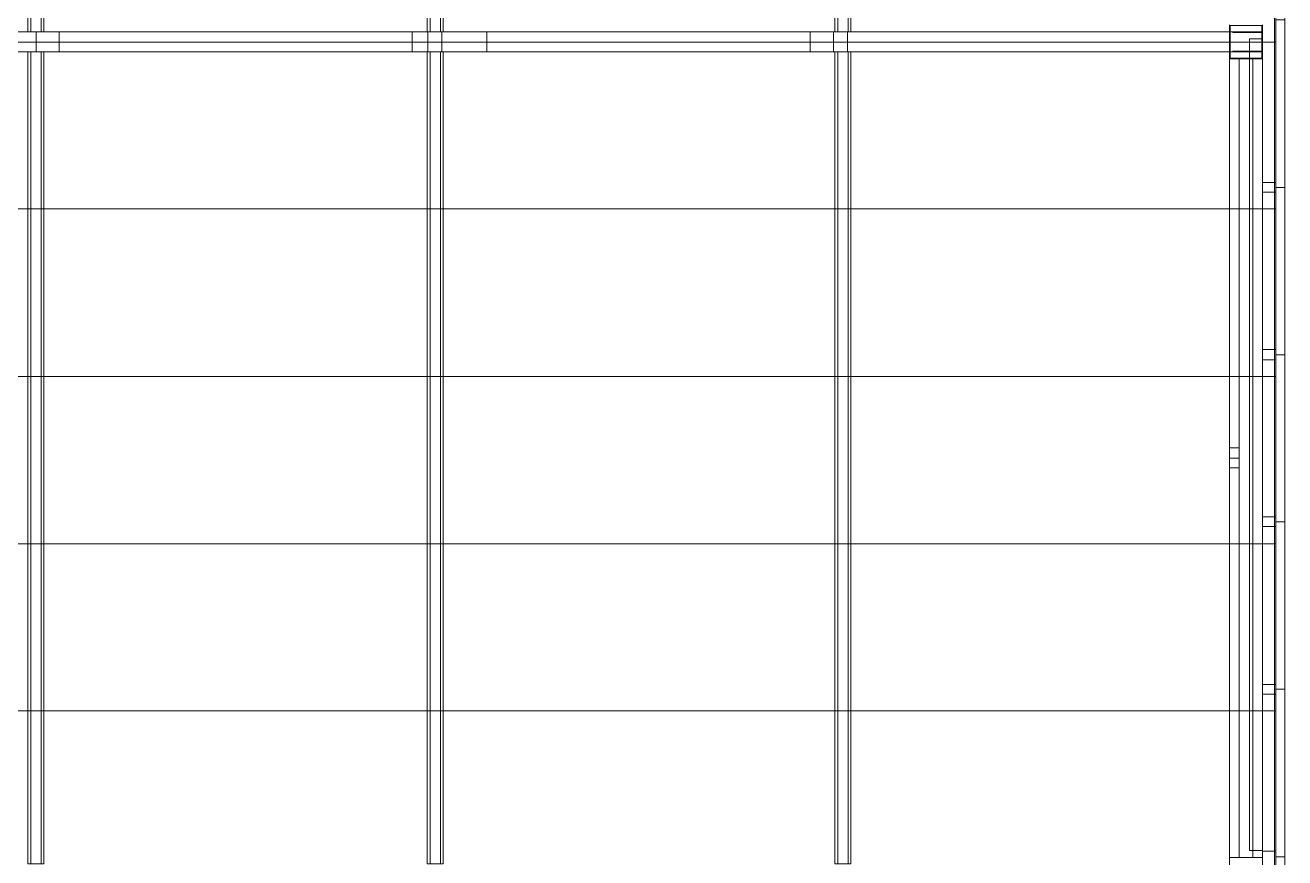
# Model space of a CAD drawing. Header units: centimetres. Extents: x 2816 to 28192, y 2553 to 18332.
# Drawn here: x 14902 to 16814, y 9200 to 10464 of the extents above; entities that cross this region are included whole.
import ezdxf

# ---------------------------------------------------------------- set-up
doc = ezdxf.new("R2010")
doc.units = ezdxf.units.CM
for name, color, linetype in [('PDF_Kaprijatat', 7, 'Continuous'), ('PDF_Kuotimi prerjeve', 7, 'Continuous'), ('PDF_Paneli', 30, 'Continuous'), ('PDF_Shtyllat e Paneleve', 7, 'Continuous'), ('PDF_Themeli', 7, 'Continuous'), ('PDF_Trajet', 7, 'Continuous')]:
    doc.layers.add(name, color=color, linetype=linetype)
doc.layers.add('PDF_Panel Kulmii', color=7, linetype='Continuous', true_color=0xfafafa)
doc.layers.add('PDF_Shtyllat', color=7, linetype='Continuous', true_color=0xfafafa)

msp = doc.modelspace()

# ---------------------------------------------------------------- linework, layer by layer
at = {"layer": 'PDF_Kaprijatat', "lineweight": 0}
for points in [[(14909.9, 11686.9), (14905.7, 11686.9), (14905.7, 10454), (14909.9, 10454), (14909.9, 11686.9)], [(14909.9, 10454), (14929.9, 10454), (14929.9, 11686.9)], [(14929.9, 10454), (14925.7, 10454), (14925.7, 11686.9)], [(15516.4, 11686.9), (15512.2, 11686.9), (15512.2, 10454), (15516.4, 10454), (15516.4, 11686.9)], [(15516.4, 10454), (15536.4, 10454), (15536.4, 11686.9)], [(15536.4, 10454), (15532.2, 10454), (15532.2, 11686.9)], [(16135.5, 11686.9), (16131.3, 11686.9), (16131.3, 10454), (16135.5, 10454), (16135.5, 11686.9)], [(16135.5, 10454), (16155.4, 10454), (16155.4, 11686.9)], [(16155.4, 10454), (16151.2, 10454), (16151.2, 11686.9)], [(11803, 10454), (14291.9, 10454), (16780.8, 10454), (11803, 10454)], [(14925.7, 10454), (14905.7, 10454)], [(14905.7, 10454), (14905.7, 10454)], [(14909.9, 10454), (14909.9, 10454)], [(14918.3, 10454), (14918.3, 10454)], [(15489.1, 10454), (14918.3, 10454), (14918.3, 10423.5), (14918.3, 10454)], [(14918.3, 10454), (15489.1, 10454)], [(14918.3, 10454), (14918.3, 10454)], [(14925.7, 10454), (14925.7, 10454)], [(14929.9, 10454), (14929.9, 10454)], [(14953, 10454), (15513.2, 10454)], [(14953, 10423.5), (14953, 10454)], [(15513.2, 10454), (14953, 10454)], [(14953, 10454), (14953, 10454)], [(15489.1, 10423.5), (15489.1, 10454)], [(15489.1, 10454), (15489.1, 10454)], [(15532.2, 10454), (15512.2, 10454)], [(15512.2, 10454), (15512.2, 10454)], [(15513.2, 10454), (15513.2, 10423.5)], [(15513.2, 10454), (15513.2, 10423.5)], [(15513.2, 10454), (15513.2, 10454)], [(15513.2, 10454), (15513.2, 10454)], [(15516.4, 10454), (15516.4, 10454)], [(15532.2, 10454), (15532.2, 10454)], [(15534.3, 10423.5), (15534.3, 10454)], [(16093.4, 10423.5), (15534.3, 10423.5), (15534.3, 10454), (16093.4, 10454)], [(15534.3, 10454), (16093.4, 10454)], [(15534.3, 10454), (15534.3, 10454)], [(15534.3, 10454), (15534.3, 10454)], [(15536.4, 10454), (15536.4, 10454)], [(16129.2, 10454), (15602.6, 10454)], [(15602.6, 10454), (15602.6, 10423.5)], [(15602.6, 10454), (16129.2, 10454)], [(15602.6, 10454), (15602.6, 10454)], [(16093.4, 10454), (16093.4, 10423.5)], [(16093.4, 10454), (16093.4, 10454)], [(16129.2, 10423.5), (16129.2, 10454), (16129.2, 10423.5)], [(16129.2, 10454), (16129.2, 10454)], [(16129.2, 10454), (16129.2, 10454)], [(16129.2, 10454), (16129.2, 10454)], [(16151.2, 10454), (16131.3, 10454)], [(16131.3, 10454), (16131.3, 10454)], [(16135.5, 10454), (16135.5, 10454)], [(16150.2, 10454), (16150.2, 10423.5)], [(16150.2, 10454), (16150.2, 10423.5)], [(16150.2, 10454), (16735.6, 10454), (16150.2, 10454)], [(16150.2, 10454), (16150.2, 10454)], [(16150.2, 10454), (16150.2, 10454)], [(16151.2, 10454), (16151.2, 10454)], [(16155.4, 10454), (16155.4, 10454)], [(16735.6, 10454), (16735.6, 10453), (16780.8, 10453), (16780.8, 10424.6), (16735.6, 10424.6), (16735.6, 10423.5)], [(16735.6, 10454), (16735.6, 10453), (16780.8, 10453)], [(16735.6, 10454), (16735.6, 10454)], [(16735.6, 10454), (16735.6, 10454)], [(16735.6, 10453), (16735.6, 10453)], [(16735.6, 10453), (16735.6, 10453)], [(16780.8, 10423.5), (16780.8, 10454)], [(16780.8, 10454), (16780.8, 10423.5)], [(16780.8, 10454), (16780.8, 10454)], [(16780.8, 10454), (16780.8, 10454)], [(16780.8, 10453), (16780.8, 10453)], [(16760.9, 10443.5), (16780.8, 10443.5)], [(16760.9, 10443.5), (16760.9, 9210.6), (16780.8, 9210.6)], [(16780.8, 10443.5), (16760.9, 10443.5), (16760.9, 9210.6)], [(16760.9, 10443.5), (16760.9, 10443.5)], [(16760.9, 10443.5), (16760.9, 10443.5)], [(16780.8, 9210.6), (16780.8, 10443.5), (16780.8, 9210.6)], [(16780.8, 10443.5), (16780.8, 10443.5)], [(16780.8, 10443.5), (16780.8, 10443.5)], [(16780.8, 10423.5), (14291.9, 10423.5), (11803, 10423.5), (16780.8, 10423.5)], [(14925.7, 10423.5), (14905.7, 10423.5)], [(14905.7, 9190.6), (14909.9, 9190.6), (14909.9, 10423.5), (14905.7, 10423.5), (14905.7, 9190.6)], [(14905.7, 10423.5), (14905.7, 10423.5)], [(14909.9, 9190.6), (14929.9, 9190.6), (14929.9, 10423.5), (14909.9, 10423.5)], [(14909.9, 10423.5), (14909.9, 10423.5)], [(14918.3, 10423.5), (14918.3, 10423.5)], [(15489.1, 10423.5), (14918.3, 10423.5), (15489.1, 10423.5)], [(14918.3, 10423.5), (14918.3, 10423.5)], [(14918.3, 10423.5), (14918.3, 10423.5)], [(14929.9, 9190.6), (14925.7, 9190.6), (14925.7, 10423.5), (14929.9, 10423.5)], [(14925.7, 10423.5), (14925.7, 10423.5)], [(14929.9, 10423.5), (14929.9, 10423.5)], [(14953, 10423.5), (15513.2, 10423.5), (14953, 10423.5)], [(14953, 10423.5), (14953, 10423.5)], [(15489.1, 10423.5), (15489.1, 10423.5)], [(15532.2, 10423.5), (15512.2, 10423.5)], [(15512.2, 9190.6), (15516.4, 9190.6), (15516.4, 10423.5), (15512.2, 10423.5), (15512.2, 9190.6)], [(15512.2, 10423.5), (15512.2, 10423.5)], [(15513.2, 10423.5), (15513.2, 10423.5)], [(15513.2, 10423.5), (15513.2, 10423.5)], [(15516.4, 9190.6), (15536.4, 9190.6), (15536.4, 10423.5), (15516.4, 10423.5)], [(15516.4, 10423.5), (15516.4, 10423.5)], [(15536.4, 9190.6), (15532.2, 9190.6), (15532.2, 10423.5), (15536.4, 10423.5)], [(15532.2, 10423.5), (15532.2, 10423.5)], [(16093.4, 10423.5), (15534.3, 10423.5)], [(15534.3, 10423.5), (15534.3, 10423.5)], [(15536.4, 10423.5), (15536.4, 10423.5)], [(16129.2, 10423.5), (15602.6, 10423.5)], [(15602.6, 10423.5), (16129.2, 10423.5)], [(15602.6, 10423.5), (15602.6, 10423.5)], [(16093.4, 10423.5), (16093.4, 10423.5)], [(16129.2, 10423.5), (16129.2, 10423.5)], [(16129.2, 10423.5), (16129.2, 10423.5)], [(16151.2, 10423.5), (16131.3, 10423.5)], [(16131.3, 9190.6), (16135.5, 9190.6), (16135.5, 10423.5), (16131.3, 10423.5), (16131.3, 9190.6)], [(16131.3, 10423.5), (16131.3, 10423.5)], [(16135.5, 9190.6), (16155.4, 9190.6), (16155.4, 10423.5), (16135.5, 10423.5)], [(16135.5, 10423.5), (16135.5, 10423.5)], [(16735.6, 10423.5), (16150.2, 10423.5), (16735.6, 10423.5)], [(16150.2, 10423.5), (16150.2, 10423.5)], [(16155.4, 9190.6), (16151.2, 9190.6), (16151.2, 10423.5), (16155.4, 10423.5)], [(16151.2, 10423.5), (16151.2, 10423.5)], [(16155.4, 10423.5), (16155.4, 10423.5)], [(16735.6, 10424.6), (16735.6, 10423.5)], [(16780.8, 10424.6), (16735.6, 10424.6)], [(16735.6, 10424.6), (16735.6, 10424.6)], [(16735.6, 10424.6), (16735.6, 10424.6)], [(16735.6, 10423.5), (16735.6, 10423.5)], [(16735.6, 10423.5), (16735.6, 10423.5)], [(16780.8, 10424.6), (16780.8, 10424.6)], [(16780.8, 10423.5), (16780.8, 10423.5)], [(16780.8, 10423.5), (16780.8, 10423.5)], [(16760.9, 9210.6), (16780.8, 9210.6)], [(16760.9, 9210.6), (16760.9, 9210.6)], [(16760.9, 9210.6), (16760.9, 9210.6)], [(16760.9, 9210.6), (16760.9, 9210.6)], [(16780.8, 9210.6), (16780.8, 9210.6)]]:
    msp.add_lwpolyline(points, dxfattribs=at)
at = {"layer": 'PDF_Kuotimi prerjeve', "lineweight": 0}
msp.add_lwpolyline([(16814.5, 10440.4), (16814.5, 10439.3), (16814.5, 10436.2), (16814.5, 10432), (16814.5, 10430.9), (16814.5, 10432), (16814.5, 10436.2), (16814.5, 10439.3), (16814.5, 10440.4)], dxfattribs=at)
at = {"layer": 'PDF_Panel Kulmii', "lineweight": 0}
for points in [[(16798.7, 10692.6), (16798.7, 10438.3)], [(16800.8, 10692.6), (16800.8, 10438.3)], [(14291.9, 10438.3), (16798.7, 10438.3), (16800.8, 10438.3), (14294, 10438.3), (14291.9, 10438.3)], [(14291.9, 10438.3), (16798.7, 10438.3)], [(14294, 10438.3), (16800.8, 10438.3), (16798.7, 10438.3)], [(16798.7, 10438.3), (16798.7, 10438.3)], [(16798.7, 10438.3), (16798.7, 10185)], [(16798.7, 10438.3), (16798.7, 10438.3)], [(16800.8, 10438.3), (16800.8, 10438.3)], [(16800.8, 10438.3), (16800.8, 10185)], [(16800.8, 10438.3), (16800.8, 10438.3)], [(14291.9, 10185), (16798.7, 10185), (16800.8, 10185), (14294, 10185), (14291.9, 10185)], [(14291.9, 10185), (16798.7, 10185)], [(14294, 10185), (16800.8, 10185), (16798.7, 10185)], [(16798.7, 10185), (16798.7, 10185)], [(16798.7, 10185), (16798.7, 9930.6)], [(16798.7, 10185), (16798.7, 10185)], [(16800.8, 10185), (16800.8, 10185)], [(16800.8, 10185), (16800.8, 9930.6)], [(16800.8, 10185), (16800.8, 10185)], [(14291.9, 9930.6), (16798.7, 9930.6), (16800.8, 9930.6), (14294, 9930.6), (14291.9, 9930.6)], [(14291.9, 9930.6), (16798.7, 9930.6)], [(14294, 9930.6), (16800.8, 9930.6), (16798.7, 9930.6)], [(16798.7, 9930.6), (16798.7, 9930.6)], [(16798.7, 9930.6), (16798.7, 9676.2)], [(16798.7, 9930.6), (16798.7, 9930.6)], [(16800.8, 9930.6), (16800.8, 9930.6)], [(16800.8, 9930.6), (16800.8, 9676.2)], [(16800.8, 9930.6), (16800.8, 9930.6)], [(14291.9, 9676.2), (16798.7, 9676.2), (16800.8, 9676.2), (14294, 9676.2), (14291.9, 9676.2)], [(14291.9, 9676.2), (16798.7, 9676.2)], [(14294, 9676.2), (16800.8, 9676.2), (16798.7, 9676.2)], [(16798.7, 9676.2), (16798.7, 9676.2)], [(16798.7, 9676.2), (16798.7, 9422.9)], [(16798.7, 9676.2), (16798.7, 9676.2)], [(16800.8, 9676.2), (16800.8, 9676.2)], [(16800.8, 9676.2), (16800.8, 9422.9)], [(16800.8, 9676.2), (16800.8, 9676.2)], [(14291.9, 9422.9), (16798.7, 9422.9), (16800.8, 9422.9), (14294, 9422.9), (14291.9, 9422.9)], [(14291.9, 9422.9), (16798.7, 9422.9)], [(14294, 9422.9), (16800.8, 9422.9), (16798.7, 9422.9)], [(16798.7, 9422.9), (16798.7, 9422.9)], [(16798.7, 9422.9), (16798.7, 9168.6)], [(16798.7, 9422.9), (16798.7, 9422.9)], [(16800.8, 9422.9), (16800.8, 9422.9)], [(16800.8, 9422.9), (16800.8, 9168.6)], [(16800.8, 9422.9), (16800.8, 9422.9)]]:
    msp.add_lwpolyline(points, dxfattribs=at)
at = {"layer": 'PDF_Paneli', "lineweight": 0}
for points in [[(16814.5, 10471.9), (16800.8, 10471.9), (16800.8, 10217.5)], [(16814.5, 10217.5), (16800.8, 10217.5), (16800.8, 10471.9), (16814.5, 10471.9)], [(16814.5, 10471.9), (16814.5, 10217.5), (16814.5, 10471.9)], [(16814.5, 10217.5), (16800.8, 10217.5)], [(16800.8, 10217.5), (16800.8, 10217.5)], [(16814.5, 10217.5), (16800.8, 10217.5), (16800.8, 9963.2)], [(16800.8, 10217.5), (16800.8, 10217.5)], [(16814.5, 9963.2), (16800.8, 9963.2), (16800.8, 10217.5), (16814.5, 10217.5)], [(16800.8, 10217.5), (16800.8, 10217.5)], [(16814.5, 10217.5), (16814.5, 10217.5)], [(16814.5, 10217.5), (16814.5, 9963.2), (16814.5, 10217.5)], [(16814.5, 10217.5), (16814.5, 10217.5)], [(16814.5, 9963.2), (16800.8, 9963.2)], [(16800.8, 9963.2), (16800.8, 9963.2)], [(16814.5, 9963.2), (16800.8, 9963.2), (16800.8, 9709.9)], [(16800.8, 9963.2), (16800.8, 9963.2)], [(16814.5, 9709.9), (16800.8, 9709.9), (16800.8, 9963.2), (16814.5, 9963.2)], [(16800.8, 9963.2), (16800.8, 9963.2)], [(16814.5, 9963.2), (16814.5, 9963.2)], [(16814.5, 9963.2), (16814.5, 9709.9), (16814.5, 9963.2)], [(16814.5, 9963.2), (16814.5, 9963.2)], [(16814.5, 9709.9), (16800.8, 9709.9)], [(16800.8, 9709.9), (16800.8, 9709.9)], [(16814.5, 9709.9), (16800.8, 9709.9), (16800.8, 9455.5)], [(16800.8, 9709.9), (16800.8, 9709.9)], [(16814.5, 9455.5), (16800.8, 9455.5), (16800.8, 9709.9), (16814.5, 9709.9)], [(16800.8, 9709.9), (16800.8, 9709.9)], [(16814.5, 9709.9), (16814.5, 9709.9)], [(16814.5, 9709.9), (16814.5, 9455.5), (16814.5, 9709.9)], [(16814.5, 9709.9), (16814.5, 9709.9)], [(16814.5, 9455.5), (16800.8, 9455.5)], [(16800.8, 9455.5), (16800.8, 9455.5)], [(16814.5, 9455.5), (16800.8, 9455.5), (16800.8, 9201.2)], [(16800.8, 9455.5), (16800.8, 9455.5)], [(16814.5, 9201.2), (16800.8, 9201.2), (16800.8, 9455.5), (16814.5, 9455.5)], [(16800.8, 9455.5), (16800.8, 9455.5)], [(16814.5, 9455.5), (16814.5, 9455.5)], [(16814.5, 9455.5), (16814.5, 9201.2), (16814.5, 9455.5)], [(16814.5, 9455.5), (16814.5, 9455.5)], [(16814.5, 9201.2), (16800.8, 9201.2)], [(16800.8, 9201.2), (16800.8, 9201.2)], [(16800.8, 9201.2), (16814.5, 9201.2)], [(16800.8, 8947.9), (16800.8, 9201.2)], [(16814.5, 8947.9), (16800.8, 8947.9), (16800.8, 9201.2), (16814.5, 9201.2)], [(16800.8, 9201.2), (16800.8, 9201.2)], [(16814.5, 9201.2), (16814.5, 9201.2)], [(16814.5, 9201.2), (16814.5, 8947.9), (16814.5, 9201.2)], [(16814.5, 9201.2), (16814.5, 9201.2)], [(16814.5, 9201.2), (16814.5, 9201.2)]]:
    msp.add_lwpolyline(points, dxfattribs=at)
at = {"layer": 'PDF_Shtyllat', "lineweight": 0}
for points in [[(16780.8, 10413), (16730.4, 10413), (16780.8, 10413), (16780.8, 10464.5), (16780.8, 10413)], [(16730.4, 10464.5), (16730.4, 10413), (16730.4, 10464.5)], [(16731.4, 10463.5), (16731.4, 10463.5)], [(16779.8, 10414.1), (16731.4, 10414.1), (16731.4, 10463.5), (16779.8, 10463.5), (16779.8, 10414.1), (16731.4, 10414.1)], [(16779.8, 10414.1), (16779.8, 10463.5), (16731.4, 10463.5), (16731.4, 10414.1)], [(16731.4, 10463.5), (16731.4, 10463.5)], [(16779.8, 10463.5), (16779.8, 10463.5)], [(16779.8, 10463.5), (16779.8, 10463.5)], [(16779.8, 10463.5), (16779.8, 10463.5)], [(16730.4, 10413), (16730.4, 10413)], [(16730.4, 10413), (16730.4, 10413)], [(16731.4, 10414.1), (16731.4, 10414.1)], [(16731.4, 10414.1), (16731.4, 10414.1)], [(16779.8, 10414.1), (16779.8, 10414.1)], [(16779.8, 10414.1), (16779.8, 10414.1)], [(16780.8, 10413), (16780.8, 10413)], [(16780.8, 9149.7), (16730.4, 9149.7), (16780.8, 9149.7), (16780.8, 9200.1), (16780.8, 9149.7)], [(16730.4, 9200.1), (16780.8, 9200.1), (16730.4, 9200.1)], [(16730.4, 9200.1), (16730.4, 9149.7), (16730.4, 9200.1)], [(16730.4, 9200.1), (16730.4, 9200.1)], [(16780.8, 9200.1), (16780.8, 9200.1)], [(16780.8, 9200.1), (16780.8, 9200.1)]]:
    msp.add_lwpolyline(points, dxfattribs=at)
at = {"layer": 'PDF_Shtyllat e Paneleve', "lineweight": 0}
for points in [[(16800.8, 10224.9), (16800.8, 10210.2), (16800.8, 10224.9), (16780.8, 10224.9), (16800.8, 10224.9)], [(16780.8, 10210.2), (16780.8, 10224.9), (16780.8, 10210.2)], [(16780.8, 10224.9), (16780.8, 10224.9)], [(16780.8, 10224.9), (16780.8, 10224.9)], [(16800.8, 10224.9), (16800.8, 10224.9)], [(16780.8, 10210.2), (16800.8, 10210.2), (16780.8, 10210.2)], [(16780.8, 10210.2), (16780.8, 10210.2)], [(16800.8, 10210.2), (16800.8, 10210.2)], [(16800.8, 10210.2), (16800.8, 10210.2)], [(16800.8, 9971.6), (16800.8, 9955.8), (16800.8, 9971.6), (16780.8, 9971.6), (16800.8, 9971.6)], [(16780.8, 9955.8), (16780.8, 9971.6), (16780.8, 9955.8)], [(16780.8, 9971.6), (16780.8, 9971.6)], [(16780.8, 9971.6), (16780.8, 9971.6)], [(16800.8, 9971.6), (16800.8, 9971.6)], [(16780.8, 9955.8), (16800.8, 9955.8), (16780.8, 9955.8)], [(16780.8, 9955.8), (16780.8, 9955.8)], [(16800.8, 9955.8), (16800.8, 9955.8)], [(16800.8, 9955.8), (16800.8, 9955.8)], [(16800.8, 9717.2), (16800.8, 9702.5), (16800.8, 9717.2), (16780.8, 9717.2), (16800.8, 9717.2)], [(16780.8, 9702.5), (16780.8, 9717.2), (16780.8, 9702.5)], [(16780.8, 9717.2), (16780.8, 9717.2)], [(16780.8, 9717.2), (16780.8, 9717.2)], [(16780.8, 9702.5), (16800.8, 9702.5), (16780.8, 9702.5)], [(16780.8, 9702.5), (16780.8, 9702.5)], [(16800.8, 9717.2), (16800.8, 9717.2)], [(16800.8, 9702.5), (16800.8, 9702.5)], [(16800.8, 9702.5), (16800.8, 9702.5)], [(16800.8, 9462.9), (16800.8, 9448.2), (16800.8, 9462.9), (16780.8, 9462.9), (16800.8, 9462.9)], [(16780.8, 9448.2), (16780.8, 9462.9), (16780.8, 9448.2)], [(16780.8, 9462.9), (16780.8, 9462.9)], [(16780.8, 9462.9), (16780.8, 9462.9)], [(16800.8, 9462.9), (16800.8, 9462.9)], [(16780.8, 9448.2), (16800.8, 9448.2), (16780.8, 9448.2)], [(16780.8, 9448.2), (16780.8, 9448.2)], [(16800.8, 9448.2), (16800.8, 9448.2)], [(16800.8, 9448.2), (16800.8, 9448.2)], [(16800.8, 9209.6), (16800.8, 9193.8), (16800.8, 9209.6), (16780.8, 9209.6), (16800.8, 9209.6)], [(16780.8, 9193.8), (16780.8, 9209.6), (16780.8, 9193.8)], [(16780.8, 9209.6), (16780.8, 9209.6)], [(16780.8, 9209.6), (16780.8, 9209.6)], [(16800.8, 9209.6), (16800.8, 9209.6)]]:
    msp.add_lwpolyline(points, dxfattribs=at)
at = {"layer": 'PDF_Themeli', "lineweight": 0}
msp.add_lwpolyline([(11769.4, 15551.7), (16814.5, 15551.7), (16814.5, 5325.9), (16814.5, 15551.7)], dxfattribs=at)
at = {"layer": 'PDF_Trajet', "lineweight": 0}
for points in [[(16730.4, 10413), (16780.8, 10413), (16780.8, 9200.1)], [(16730.4, 10413), (16730.4, 9200.1), (16730.4, 10413)], [(16730.4, 9200.1), (16780.8, 9200.1), (16780.8, 10413), (16730.4, 10413)], [(16730.4, 10413), (16730.4, 10413)], [(16730.4, 10413), (16745.1, 10413), (16730.4, 10413)], [(16730.4, 9200.1), (16730.4, 9806.6), (16730.4, 10413), (16730.4, 9822.3), (16730.4, 10413), (16730.4, 9806.6), (16730.4, 9200.1), (16730.4, 9791.9), (16730.4, 9200.1), (16745.1, 9200.1), (16730.4, 9200.1)], [(16730.4, 10413), (16745.1, 10413), (16730.4, 10413)], [(16730.4, 10413), (16730.4, 10413)], [(16730.4, 10413), (16730.4, 10413)], [(16730.4, 10413), (16730.4, 10413)], [(16730.4, 10413), (16730.4, 10413)], [(16745.1, 9822.3), (16745.1, 10413), (16745.1, 9822.3)], [(16745.1, 10413), (16745.1, 9806.6), (16745.1, 9200.1), (16745.1, 9791.9), (16745.1, 9200.1), (16745.1, 9806.6), (16745.1, 10413)], [(16745.1, 10413), (16745.1, 10413)], [(16745.1, 10413), (16745.1, 10413)], [(16745.1, 10413), (16745.1, 10413)], [(16745.1, 10413), (16745.1, 10413)], [(16780.8, 10413), (16766.1, 10413), (16766.1, 9200.1)], [(16766.1, 10413), (16766.1, 10413)], [(16780.8, 9200.1), (16766.1, 9200.1), (16766.1, 10413), (16780.8, 10413)], [(16766.1, 10413), (16766.1, 10413)], [(16780.8, 10413), (16780.8, 10413)], [(16780.8, 10413), (16780.8, 10413)], [(16780.8, 10413), (16780.8, 9200.1), (16780.8, 10413)], [(16780.8, 10413), (16780.8, 10413)], [(16745.1, 9822.3), (16730.4, 9822.3)], [(16730.4, 9822.3), (16730.4, 9822.3)], [(16745.1, 9822.3), (16745.1, 9822.3)], [(16730.4, 9806.6), (16745.1, 9806.6)], [(16730.4, 9806.6), (16745.1, 9806.6)], [(16730.4, 9806.6), (16730.4, 9806.6)], [(16730.4, 9806.6), (16730.4, 9806.6)], [(16745.1, 9806.6), (16745.1, 9806.6)], [(16745.1, 9806.6), (16745.1, 9806.6)], [(16745.1, 9791.9), (16730.4, 9791.9)], [(16730.4, 9791.9), (16730.4, 9791.9)], [(16745.1, 9791.9), (16745.1, 9791.9)], [(16730.4, 9200.1), (16780.8, 9200.1)], [(16730.4, 9200.1), (16730.4, 9200.1)], [(16745.1, 9200.1), (16730.4, 9200.1), (16745.1, 9200.1)], [(16730.4, 9200.1), (16730.4, 9200.1)], [(16730.4, 9200.1), (16730.4, 9200.1)], [(16730.4, 9200.1), (16730.4, 9200.1)], [(16745.1, 9200.1), (16745.1, 9200.1)], [(16745.1, 9200.1), (16745.1, 9200.1)], [(16745.1, 9200.1), (16745.1, 9200.1)], [(16745.1, 9200.1), (16745.1, 9200.1)], [(16780.8, 9200.1), (16766.1, 9200.1)], [(16766.1, 9200.1), (16766.1, 9200.1)], [(16780.8, 9200.1), (16780.8, 9200.1)], [(16780.8, 9200.1), (16780.8, 9200.1)]]:
    msp.add_lwpolyline(points, dxfattribs=at)

doc.saveas('drawing.dxf')
